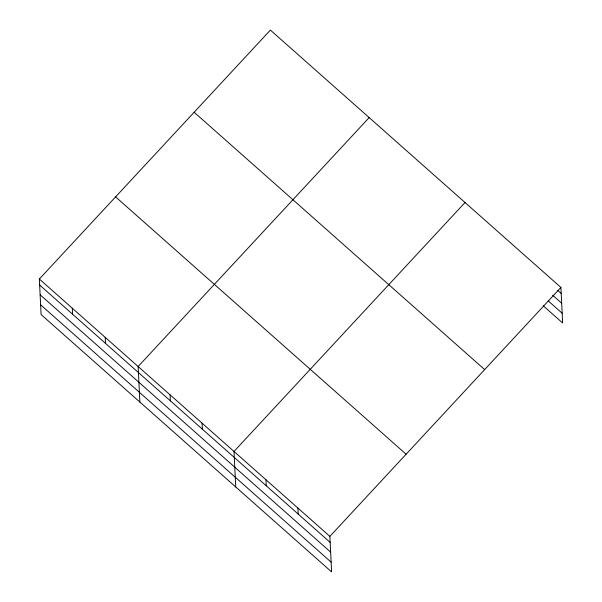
<?xml version="1.0" encoding="UTF-8"?>
<svg xmlns="http://www.w3.org/2000/svg" width="602" height="602" viewBox="0 0 602 602"><rect width="100%" height="100%" fill="white"/><g stroke="black" fill="none" stroke-linecap="round" stroke-linejoin="round"><path stroke-width="0.9" d="M39.356 279.027L329.873 536.367L331.612 571.9L41.094 314.56L39.356 279.027L270.388 30.1L560.906 287.44L562.644 322.973L543.192 305.748M369.169 117.593L138.129 366.52L139.867 402.053M465.037 202.52L234.005 451.447L235.743 486.98M329.873 536.367L560.906 287.44M557.73 290.39L561.199 293.467M552.644 295.206L561.674 303.205M548.271 300.932L562.17 313.236M194.145 112.243L484.663 369.59M115.599 196.877L406.117 454.224M39.649 285.047L330.167 542.394M40.131 294.784L330.641 552.132M40.62 304.823L331.138 562.163M297.915 508.058L298.208 514.085M265.956 479.749L266.257 485.776M202.046 423.138L202.34 429.158M170.088 394.829L170.381 400.849M105.207 337.353L105.5 343.381M72.285 308.194L72.579 314.214"/></g></svg>
